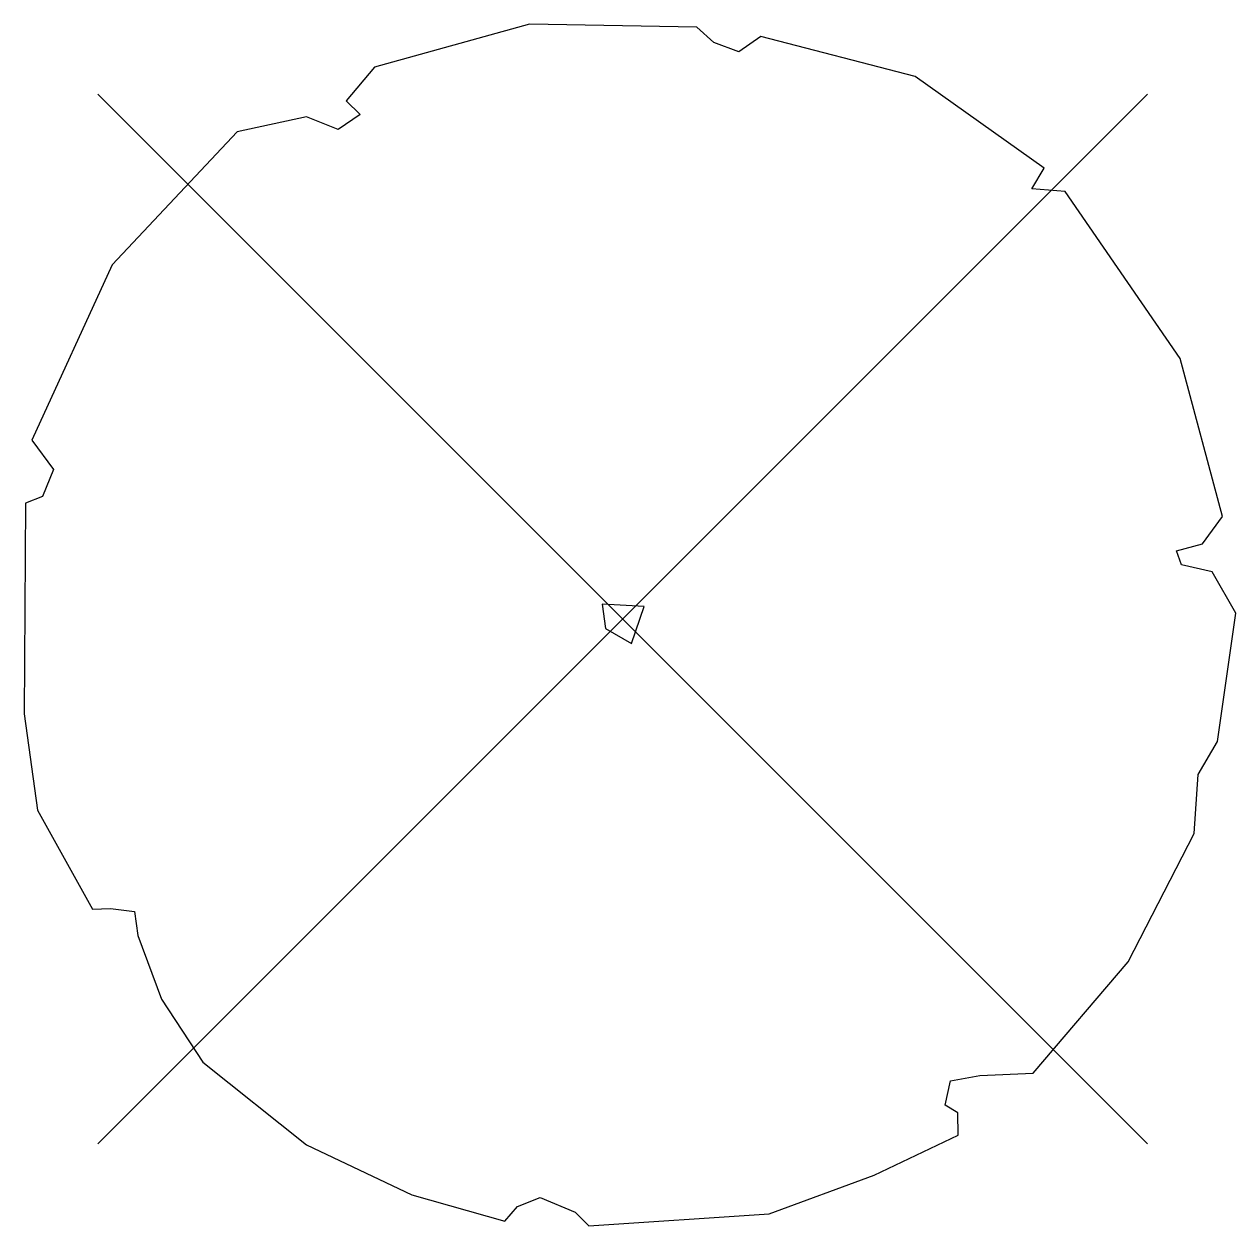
# Model space of a CAD drawing. Header units: metres. Extents: x -4.9 to 5.01, y -4.96 to 4.86.
import ezdxf

# ---------------------------------------------------------------- set-up
doc = ezdxf.new("R2010")
doc.units = ezdxf.units.M
doc.header["$LTSCALE"] = 0.2

msp = doc.modelspace()

# ---------------------------------------------------------------- linework, layer by layer
at = {"lineweight": -3}
for p, q in [((-4.2929, 4.2929), (4.2929, -4.2929)), ((4.2929, 4.2929), (-4.2929, -4.2929))]:
    msp.add_line(p, q, dxfattribs=at)
at = {"flags": 128}
for points in [[(1.1294, 4.7637), (0.9511, 4.6402), (0.7459, 4.7141), (0.6068, 4.8406), (-0.7621, 4.8646), (-2.0311, 4.5122), (-2.2619, 4.2374), (-2.1492, 4.1263), (-2.3275, 4.0029), (-2.5857, 4.1077), (-3.1541, 3.984), (-4.1766, 2.8972), (-4.8347, 1.4619), (-4.6557, 1.2213), (-4.7478, 1.0021), (-4.8866, 0.9465), (-4.896, -0.7754), (-4.7884, -1.5653), (-4.3369, -2.3736), (-4.1915, -2.3674), (-3.993, -2.3919), (-3.9661, -2.5894), (-3.7732, -3.1108), (-3.4348, -3.626), (-2.5869, -4.3014), (-1.7263, -4.7114), (-0.9653, -4.927), (-0.8598, -4.8066), (-0.6748, -4.7324), (-0.3902, -4.8527), (-0.2775, -4.9637), (1.1969, -4.8673), (2.0559, -4.5491), (2.743, -4.2216), (2.7425, -4.0395), (2.6366, -3.9778), (2.6825, -3.7772), (2.9204, -3.7339), (3.3568, -3.7152), (4.1351, -2.8044), (4.6751, -1.755), (4.7071, -1.2735), (4.8651, -1.002), (5.015, 0.0473), (4.8224, 0.3867), (4.571, 0.4421), (4.5311, 0.5563), (4.7425, 0.615), (4.9073, 0.8373), (4.5607, 2.1301), (3.6186, 3.4967), (3.3474, 3.5181), (3.4462, 3.6879), (2.3931, 4.4373)], [(0.1767, 0.1021), (-0.1673, 0.1203), (-0.1404, -0.077), (0.0716, -0.2004)]]:
    msp.add_lwpolyline(points, close=True, dxfattribs=at)

doc.saveas('drawing.dxf')
